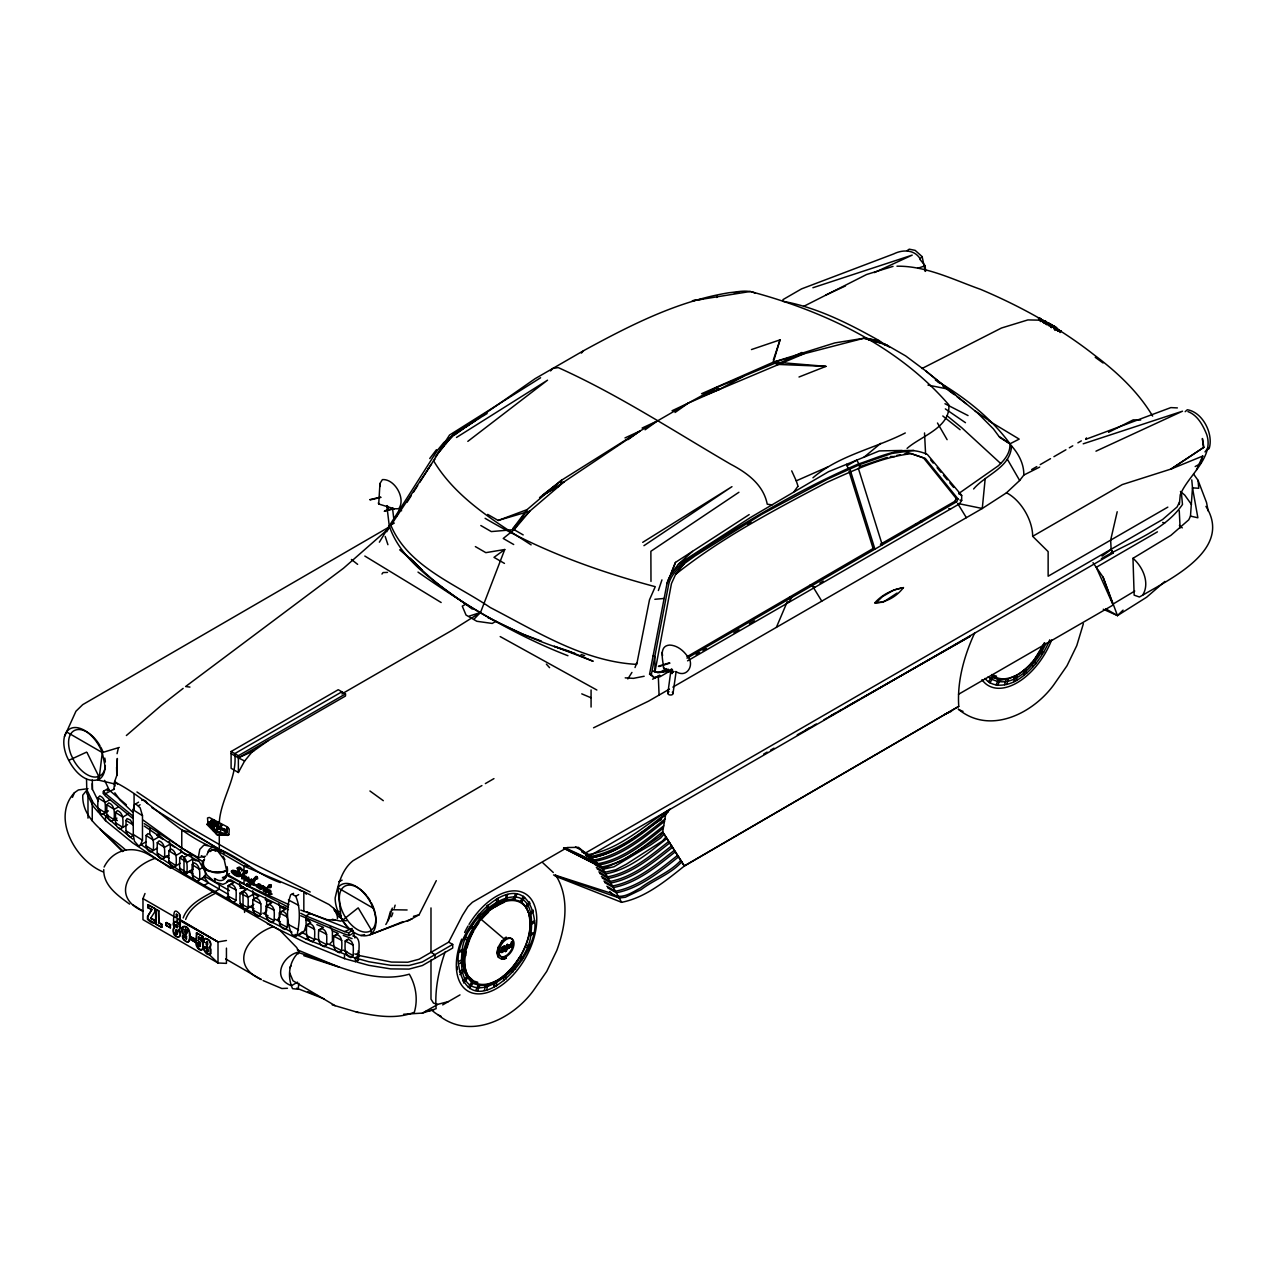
<?xml version="1.0" encoding="UTF-8"?>
<svg xmlns="http://www.w3.org/2000/svg" width="1276" height="1276" viewBox="0 0 1276 1276"><rect width="100%" height="100%" fill="white"/><g stroke="black" fill="none" stroke-linecap="round" stroke-linejoin="round"><path stroke-width="1.5" d="M231.1 753.622L231.1 751.516L338.252 689.71L345.509 693.905L345.509 696.01L238.373 757.816L231.1 753.622L231.1 768.296L238.373 772.49L244.609 761.022L251.787 752.298L268.454 740.495M345.509 693.905L238.373 755.711L238.373 772.49M974.752 632.721C964.241 655.673 957.016 680.937 958.755 706.378L684.399 865.989C666.008 880.647 645.225 897.841 621.603 902.307L555.188 876.118M687.557 660.84L959.392 503.892L961.673 500.463L961.689 495.439L927.349 454.447C904.429 443.745 880.073 457.095 858.142 464.065C800.212 488.963 746.029 521.565 693.091 555.602C682.915 563.163 670.235 570.356 666.981 583.579L649.58 674.143L654.125 677.556L660.059 676.727L672.085 669.772M394.316 523.032L389.244 525.951C401.988 563.721 441.99 586.178 472.295 609.099M1051.982 325.922L1051.392 327.31M1051.695 326.066L1049.813 324.439C1052.732 324.614 1054.789 327.725 1053.29 326.704C1054.343 325.571 1056.959 328.203 1053.593 325.827M86.991 752.473L98.715 776.255L97.55 779.875L113.867 783.783L116.802 775.473L117.328 758.486M117.328 758.71L116.802 775.473L116.61 767.147M215.963 833.675L217.223 830.851L217.59 821.792M505.727 947.59C502.505 948.164 504.961 953.475 505.36 947.717M1179.359 504.451L1180.252 494.801C1187.844 475.645 1214.848 457.207 1206.538 434.095C1202.837 425.131 1197.526 415.131 1187.908 411.59M378.302 502.951L378.812 504.036L394.14 508.757L398.75 508.757C406.087 498.709 394.762 478.66 382.401 479.601L379.961 483.508L378.717 503.972M379.785 486.635L379.961 483.508M937.956 381.588C965.916 398.192 992.648 419.166 1011.501 445.898C1010.752 467.479 985.694 474.56 973.604 488.995M504.291 950.604C508.039 952.008 502.76 950.078 504.546 950.636C505.902 949.599 504.833 948.243 504.371 950.397C507.242 953.81 507.162 946.138 506.046 948.594C507.433 953.938 505.424 949.631 500.032 950.811C499.075 954.592 506.891 949.998 501.452 947.956A2.169 1.26 -59.4 0 1 502.202 947.175C506.604 948.818 501.962 945.979 501.277 948.547C504.865 949.727 497.911 953.443 500.112 950.859A6.683 3.908 -59.4 0 1 501.229 949.95L501.627 949.535M219.185 826.242C218.356 828.379 217.048 823.977 218.324 827.677C221.721 823.371 215.421 833.308 217.399 828.587M1205.948 506.397C1233.047 549.206 1170.985 578.554 1142.642 595.19L1139.404 597.009L1134.157 595.158L1132.976 558.314L1170.874 535.378L1188.785 519.795L1190.476 516.11L1192.486 487.863L1191.784 479.92M251.34 879.244L250.622 879.674C249.314 885.065 247.975 879.515 247.863 877.553C249.602 877.106 249.33 885.624 251.34 879.244C253.366 881.333 250.192 888.83 246.555 885.847C244.482 883.933 250.718 882.96 246.013 885.225M207.908 951.019C205.883 944.814 208.275 941.943 207.063 941.481M221.195 823.674L220.461 832.351L219.137 834.871L220.317 834.137M205.532 856.18L198.29 857.6L199.79 849.369L203.905 845.095C232.12 848.955 253.509 873.645 280.385 882.577M371.045 933.793L371.412 930.06L358.444 908.257M985.2 478.5L982.281 508.486L672.883 687.11M176.933 924.366C178.656 932.23 173.6 920.73 177.22 927.604M176.295 920.092L177.428 920.076L177.587 923.266M186.2 934.638L185.435 929.183M298.807 983.317L298.201 989.251L292.555 988.677C286.877 976.092 289.158 961.067 299.094 951.944L296.702 947.558L280.194 930.571L148.303 854.41C131.412 844.999 112.639 849.88 104.106 867.058M507.72 947.43L508.55 946.154M458.467 964.05C452.246 928.386 524.261 853.038 534.596 920.714C540.817 956.378 468.802 1031.71 458.467 964.05L462.885 961.53L464.033 950.891L459.775 952.008M501.771 959.281L506.365 958.085L501.787 959.265L498.406 957.335L497.193 952.789L498.406 946.952M219.472 826.481C215.628 837.072 217.095 815.412 215.484 825.572A1.786 1.148 59.7 0 1 214.735 825.843L212.183 825.125L214.256 826.162A1.786 1.148 59.7 0 0 215.006 825.891L217.319 824.424M99.018 779.413L102.287 752.569A29.173 16.843 60 0 0 74.12 727.575A29.173 16.843 60 0 0 66.559 755.759C71.711 767.977 83.881 784.533 99.018 779.413A29.173 16.843 60 0 0 105.047 766.063L102.287 752.569L66.559 731.93M508.342 946.84L509.65 947.621C511.277 945.006 506.317 950.205 508.071 945.899C508.055 942.629 505.663 945.564 506.365 948.212M100.166 810.802L99.735 813.897L105.541 820.659L132.72 842.894L170.681 868.382M480.318 613.022L504.754 549.509L485.837 552.652L475.358 546.591M510.512 946.186C510.256 946.872 514.228 935.547 511.58 946.76L508.645 944.83L507.258 949.2L504.658 947.526L506.094 949.583M676.025 672.277L672.946 693.905A2.791 1.786 6.1 0 1 671.032 695.005L669.645 694.926A2.568 1.643 6.1 0 1 667.795 693.618L670.953 670.06M672.5 669.788L671.958 673.68L671.926 670.65M219.281 822.685C220.652 798.648 237.703 777.945 234.736 753.622L341.888 691.815M448.689 942.135L419.07 959.233L407.826 962.232L391.525 962.072L359.944 955.676L357.344 958.563L357.424 962.184L368.812 965.326L390.679 968.899L409.038 969.09L422.388 965.533L452.725 948.02L452.709 944.415L448.689 942.135L462.47 915.355L467.973 906.598L472.423 902.26L567.23 847.519L578.522 847.36L601.905 866.914C624.809 862.831 644.906 846.004 662.675 831.824L665.625 814.774L670.283 808.793M198.546 937.015L202.948 939.136L202.948 936.488L196.648 932.852L196.297 940.89C201.544 938.323 199.949 951.673 199.056 943.841C192.485 938.849 197.732 952.805 202.421 949.631C204.112 946.377 203.841 940.348 199.694 938.961C197.014 940.093 199.598 933.904 198.897 939.024M716.777 297.483L717.096 295.777M126.388 804.773L107.678 788.823L103.436 791.279L103.053 793.289L105.541 796.08L132.72 818.315M107.296 790.849L107.678 788.823M264.467 888.447L265.966 887.729L263.51 886.31C258.853 892.578 262.33 884.778 257.688 884.252C253.35 886.995 260.416 888.606 262.122 888.367M654.125 677.556L651.334 674.621L668.736 584.057C671.989 570.835 684.67 563.641 694.846 556.065L761.437 514.499L827.279 479.25L859.88 464.528L891.669 453.49L913.775 450.364M503.924 946.09C502.154 954.99 503.43 942.533 505.408 946.776M511.58 946.76L512.968 942.501L512.761 943.586M242.488 870.487C238.421 867.202 235.55 866.484 241.02 875.862C236.411 879.834 223.428 865.543 238.07 872.72L238.803 873.677L236.81 872.577A24.723 14.275 60 0 0 233.221 871.237C226.921 870.774 248.964 884.284 236.937 868.111C240.686 867.425 246.38 873.278 240 867.489A7.528 4.354 60 0 0 238.245 867.329L237.671 868.366L240.654 874.012L240.59 876.229L231.881 870.934L233.939 870.822A24.723 14.275 60 0 1 237.527 872.146L239.537 873.262L238.787 872.305C225.023 865.718 235.597 877.856 241.674 875.974C236.459 870.041 239.888 862.863 241.802 871.093M504.116 948.148L503.51 947.94A2.169 1.26 -59.4 0 0 502.76 948.722L499.506 951.737M219.137 828.778L221.673 824.711L219.137 828.778L220.525 829.288L222.439 828.044L223.38 828.89L222.439 830.182L223.874 829.623M486.682 990.144L487.831 984.593L479.712 985.359L472.646 983.365C450.875 962.455 469.6 927.046 487.783 909.947M506.381 894.62L505.232 900.154L513.351 899.389L520.417 901.382C530.88 908.48 531.31 922.628 529.03 933.857L533.288 932.74M506.381 900.043L507.529 894.508M1006.939 684.51L1008.088 678.976L1016.797 675.339L1016.797 680.395C1007.131 685.946 992.76 688.306 985.008 678.417M663.552 667.858L664.621 668.624L663.536 667.97C663.313 660.856 658.065 645.784 669.709 645.066C676.679 645.337 682.66 649.915 686.727 655.306C695.691 663.568 687.317 679.151 675.833 671.495M269.029 892.674L270.767 894.476C271.836 887.107 260.224 897.634 269.108 884.794C273.734 884.826 267.418 889.484 271.246 887.091C272.091 880.615 265.631 888.527 266.477 892.02L265.759 892.434M117.073 753.685L118.269 748.422M182.947 926.87L183.074 933.729M1117.202 511.74L1110.646 540.131L1111.157 549.525L1113.039 553.114L589.99 855.67L588.124 854.585C618.828 850.007 643.774 825.859 669.214 809.638M223.779 829.033C226.299 828.985 223.396 829.288 222.917 829.863M223.539 829.384C223.475 830.437 219.727 826.912 223.236 830.357M505.583 948.594L505.136 950.142L504.371 948.913M667.715 693.171L667.827 692.724A2.791 1.786 6.1 0 1 669.087 691.751M203.474 861.396C201.592 873.31 220.03 873.773 227.479 870.104M500.814 952.327L501.42 951.625A6.683 3.908 -59.4 0 1 502.537 950.732C497.688 953.108 505.264 953.635 503.127 949.344M503.462 948.674L505.232 949.2M484.322 990.367L485.757 984.801M1004.595 684.734L1006.03 679.167M225.07 831.888L227.654 827.837L225.07 831.888C229.17 830.644 225.342 833.962 227.319 830.915C226.41 837.247 226.203 823.132 227.814 828.953M126.021 820.436L133.31 825.046L130.375 819.99L127.074 818.602L126.021 820.436C126.388 825.907 124.139 834.01 130.375 837.04L133.31 835.397L133.151 809.781L134.49 804.678L138.558 802.157M185.483 854.011L144.268 826.066M390.456 911.367L388.271 919.023A34.867 20.129 60 0 1 385.799 924.478M113.787 789.573L114.473 784.357L115.957 782.651C148.829 799.43 173.999 829.863 208.163 845.398M392.29 908.097L390.057 915.785A34.867 20.129 60 0 1 387.585 921.24M245.279 878.143C248.597 880.472 246.587 881.557 244.561 878.574L245.279 878.143C249.33 878.654 244.386 873.47 242.982 877.122L245.12 871.141L246.077 873.039M243.7 876.708C245.678 866.532 248.134 872.034 246.332 873.55C247.369 866.468 239.521 876.532 242.265 878.701C243.939 875.543 249.394 879.658 244.083 876.341M267.163 891.095C265.552 886.788 272.41 882.976 269.491 887.602C274.117 883.024 266.206 885.273 267.88 890.664L267.163 891.095C268.566 887.442 273.511 892.61 269.459 892.115L269.284 893.742L271.82 894.029M292.156 894.157L295.729 896.294C301.008 908.097 299.541 922.803 297.053 935.133L295.729 936.074L292.156 934.638C286.111 922.835 286.366 906.917 290.705 894.747L293.56 893.344M305.937 925.674L304.39 930.906L295.729 936.074M496.539 981.116C513.223 970.526 524.723 952.949 529.157 933.825M1083.372 623.741L1076.769 645.624L1066.991 665.785L1053.785 684.813C1032.858 713.603 989.761 735.247 958.244 709.137A92.047 53.512 -59.7 0 0 963.013 711.37M394.22 908.241L395.145 905.147M751.468 349.56L780.035 339.863L773.32 362.177L701.577 393.71L719.648 389.324L804.087 353.755L863.9 338.252L879.371 340.74C849.114 323.769 817.166 307.42 782.794 301.264M966.363 517.673L957.638 503.43L982.281 508.486L1006.349 492.919L1008.024 493.621A34.867 20.129 60 0 1 1032.667 536.319L1122.29 484.577L1171.001 469.058L1202.758 456.058L1200.413 463.666L1195.181 466.553M247.751 877.569C247.097 879.882 247.273 884.412 251.021 881.636L249.251 885.751L247.353 884.443M504.403 950.684L504.929 949.87M445.117 951.96C438.816 970.095 434.669 989.394 436.121 1008.678L422.42 1013.096L403.631 1014.26M773.32 360.087L780.035 339.863M211.274 823.084L210.476 822.685A8.693 5.646 59.7 0 0 208.929 822.238C208.642 824.822 213.778 824.615 211.178 820.277A2.791 1.818 59.7 0 1 212.007 820.404C214.528 823.227 211.529 819.352 211.05 821.01C215.724 825.811 207.286 824.695 208.435 822.047C208.323 820.069 214.735 828.188 211.816 820.101A2.791 1.818 59.7 0 1 212.486 820.085L213.427 821.329M658.384 590.533L661.941 579.894M216.234 824.567L217.574 829.368L218.978 827.406L217.574 829.783L215.5 824.79M508.151 946.792C513 949.998 499.698 946.824 510.113 944.639C512.091 945.516 514.802 944.766 510.894 944.926M507.465 948.85L508.661 945.022M510.384 946.728L509.076 945.436M412.068 918.864L369.992 934.766C357.774 939.535 346.897 927.524 341.123 918.098A28.87 16.668 60 0 1 335.141 897.985C338.172 884.762 341.793 869.562 353.053 860.71L481.913 785.569M508.518 946.744L510.225 947.127L509.475 947.574M1041.519 320.962L1041.088 320.994M514.643 899.787L516.78 894.125M504.243 948.084L502.792 947.111M505.711 949.711L504.897 950.381L503.494 948.515M511.931 944.655L513.271 945.452L512.027 945.739M477.495 991.005L479.712 985.359M513.351 899.389L515.568 893.742M997.768 685.387L999.969 679.741L1008.088 678.976L999.905 679.917L991.978 676.631L988.517 681.671M749.187 514.595L675.467 562.397L670.857 574.152L678.449 564.136L692.485 551.376M241.579 878.478L242.296 878.063C240.191 870.806 252.058 868.063 245.311 873.645M511.516 946.441C510.352 948.738 510.863 942.932 509.06 945.947M226.442 948.132L226.442 963.38L218.005 962.997L142.976 919.677L142.976 898.607L145.001 893.503M666.981 583.579L675.467 562.397M507.146 947.334L508.454 948.116L507.258 949.2M207.781 951.354L207.924 947.701M776.382 627.361L787.228 601.809L788.983 602.288L791.551 597.71L789.796 597.248M64.502 736.491L75.954 711.226L82.717 704.639L389.308 526.892M214.368 878.478L218.148 880.296A16.907 9.761 60 0 0 225.405 878.048L226.618 875.24L229.441 873.613M396.613 516.206L399.851 509.252L401.605 510.799M72.429 797.356L74.487 792.667L78.378 789.956L87.98 788.664M509.602 945.436L509.459 946.393M142.481 840.278L140.153 845.446L138.701 846.052L134.49 841.283L133.151 834.376L142.481 840.278L142.481 815.699L140.153 807.836L135.623 803.848M183.17 917.986C188.035 904.812 201.48 898.113 212.996 891.78M185.658 919.422C190.523 906.247 203.969 899.548 215.484 893.216M1208.26 447.701L1204.975 451.895M225.405 878.048L226.618 875.24L288.44 907.188M684.271 563.625L675.658 574.312L671.463 583.547L655.003 671.639L657.858 672.723L662.994 672.069L668.145 669.087M1196.537 469.791L1202.758 456.058M216.107 823.116L215.197 825.62L212.741 824.727M251.898 884.443C249.873 878.207 260.256 875.145 255.439 879.531C260.033 873.932 251.659 879.834 252.568 884.172C258.023 885.432 255.966 886.485 251.898 884.443L253.812 882.992L256.731 876.676M245.949 884.954L247.831 883.789M511.182 945.819L511.501 946.425M475.757 990.463L478.42 984.96M996.014 684.845L998.677 679.342M1016.797 675.482C1028.775 667.731 1038.361 656.422 1044.055 643.343M1044.31 643.056L1033.688 660.681M1045.953 643.264C1037.468 663.536 1011.166 693.745 988.134 676.902M1016.797 680.395C1032.029 671.048 1042.955 656.119 1049.765 639.802M470.732 934.734L473.364 929.311A45.091 26.222 -59.7 0 1 495.997 905.753L497.417 905.147M1179.471 502.122L1177.11 506.955L1162.627 519.491L585.796 852.831L575.524 846.913M227.367 829.065L226.873 828.172L225.74 831.665M858.397 468.467L882.21 544.724L880.456 544.262L954.831 501.324L956.25 498.485L923.537 457.94L911.479 453.762M687.014 658.193L956.585 501.787L958.005 498.948L925.291 458.419L901.941 450.444L879.292 450.922L828.491 471.721L750.495 517.482L678.449 564.136M389.244 525.951L379.355 542.188M407.379 921.272L419.07 914.812L436.296 880.647M635.017 667.539L636.644 663.089M511.437 942.805L511.644 941.736L510.48 946.202M212.725 821.648L213.14 820.675L211.162 820.213L212.199 824.168L208.482 822.079L209.408 821.919A8.693 5.646 59.7 0 1 210.955 822.366L211.752 822.781M174.11 921.687L174.333 926.743M264.706 888.399C267.8 893.168 261.022 890.361 265.966 887.729M188.577 941.704C190.937 937.7 189.502 923.983 182.596 927.078C178.56 933.601 187.365 935.946 186.2 939.072M261.851 888.176L262.617 885.799L263.51 886.31M1086.466 437.907L1085.669 439.359L1170.842 407.602L1177.381 407.905M176.439 929.789L177.22 934.192M177.061 934.351L176.279 929.949M185.594 929.008L186.36 934.479M177.061 927.764L176.279 924.462M97.901 797.787L99.831 795.889C106.482 798.601 105.35 806.958 105.19 812.748L102.239 814.391C96.003 811.361 98.252 803.258 97.901 797.787L105.19 802.413L109.991 799.637M106.865 804.757L108.811 802.859C115.462 805.571 114.33 813.928 114.17 819.718L111.219 821.361C104.983 818.331 107.232 810.228 106.865 804.757L114.17 809.367L118.317 806.974M115.526 812.445L117.456 810.547C124.107 813.259 122.974 821.616 122.815 827.406L119.864 829.049C113.628 826.019 115.877 817.916 115.526 812.445L122.815 817.055L128.573 813.721M146.07 835.477L148 833.579C154.651 836.29 153.519 844.648 153.359 850.438L150.409 852.081C144.172 849.05 146.421 840.948 146.07 835.477L153.359 840.087L159.117 836.769L157.921 834.233M157.235 842.75L159.165 840.836C165.816 843.564 164.684 851.905 164.524 857.711L161.573 859.354C155.337 856.324 157.586 848.221 157.235 842.75L164.524 847.36L170.298 844.026L169.086 841.506M168.847 850.757L170.777 848.859C177.428 851.57 176.295 859.928 176.136 865.718L173.185 867.361C166.949 864.33 169.198 856.228 168.847 850.757L176.136 855.367L181.91 852.033L180.698 849.513M192.309 864.729L194.239 862.831C200.89 865.543 199.774 873.9 199.598 879.69L196.648 881.333C190.411 878.303 192.66 870.2 192.309 864.729L199.598 869.355L203.761 866.946M221.099 826.082C219.903 823.036 221.466 831.761 219.919 828.299M259.57 888.208L260.304 887.793C263.813 880.6 251.675 886.501 259.698 887.043M469.616 988.565L472.742 983.206M523.447 896.199L520.321 901.558L525.664 906.502L529.03 913.887L530.178 923.218L534.596 920.714M989.889 682.931L993.015 677.572L999.969 679.741M386.724 531.773L388.558 528.663L343.419 568.314L185.61 686.536L189.933 687.078M253.286 883.742L256.444 885.034L252.616 884.013C256.795 867.457 259.506 884.188 256.013 877.09M151.541 909.868L147.474 916.519L147.474 919.262C154.651 926.918 159.261 921.32 150.648 918.273L155.066 911.415L155.066 908.672L148.064 904.636L147.697 907.651L151.908 909.66L149.34 908.193M521.437 902.595L524.659 897.315M151.908 909.66L147.841 916.312L147.841 919.055L155.034 923.202M627.824 678.944L631.939 672.42M236.076 900.346L233.827 902.435C226.602 900.585 227.989 891.43 228.085 885.799L231.036 884.156C237.99 886.278 235.869 894.923 236.076 900.346L228.085 896.135M260.878 914.238L258.629 916.312C251.404 914.477 252.792 905.306 252.887 899.676L255.822 898.033C262.776 900.17 260.655 908.815 260.878 914.238L252.887 910.027M274.165 920.602L271.916 922.676C264.674 920.825 266.062 911.67 266.158 906.04L269.108 904.397C276.063 906.534 273.941 915.179 274.165 920.602L266.158 916.391M287.371 927.397L285.122 929.486C277.881 927.636 279.269 918.481 279.364 912.85L282.315 911.208C289.269 913.329 287.148 921.974 287.371 927.397L279.364 923.186M314.582 939.646L312.349 941.72C305.108 939.87 306.495 930.714 306.591 925.084L309.542 923.441C316.496 925.563 314.375 934.207 314.582 939.646L306.591 935.436M326.64 944.687L324.391 946.76C317.166 944.91 318.553 935.755 318.649 930.124L321.6 928.481C328.554 930.603 326.433 939.264 326.64 944.687L318.649 940.476M341.729 950.7L339.48 952.773C332.254 950.939 333.642 941.768 333.738 936.137L336.689 934.495C343.643 936.632 341.521 945.277 341.729 950.7L333.738 946.489M353.197 955.533L350.948 957.606C343.707 955.756 345.094 946.601 345.19 940.97L348.141 939.327C355.095 941.449 352.974 950.11 353.197 955.533L345.19 951.322M390.456 523.989L437.317 450.444L443.825 442.533L451.64 436.472M406.948 502.409L411.239 495.678M413.376 492.329L417.667 485.598M419.804 482.248L439.072 452.007L453.522 434.255L481.02 417.284M477.288 922.835L468.451 939.79A45.282 25.057 -62 0 0 468.451 976.252L473.189 980.845L477.814 982.281M435.355 456.936L449.551 435.052L540.593 377.76M216.473 822.637L214.671 825.939L212.183 825.125M1142.642 595.19C1150.202 583.196 1142.897 566.815 1132.976 558.314M468.244 987.289L471.721 982.265M506.381 978.931L505.232 974.689L513.351 966.219L520.321 956.107L523.447 957.909M501.755 941.162L498.406 946.872A12.824 7.481 -59.4 0 0 497.496 955.325L498.406 957.287M262.601 887.777L263.462 886.98L261.883 888.319L260.304 887.793M261.421 888.846L259.905 889.133L258.98 887.458M428.337 468.515L431.511 464.049M511.724 946.68L509.236 945.006M793.991 491.77L797.659 486.619M381.971 574.04L383.055 572.557L387.489 572.398M289.7 967.655L291.135 965.693M204.575 859.147C196.711 870.599 217.574 875.208 225.421 871.173M523.192 534.915L512.713 528.854L527.1 509.618L561.536 480.223L639.755 431.144L688.211 403.152L716.554 387.537L777.164 362.304L825.939 366.371L799.015 377.01M428.911 467.909L390.903 525.345C408.097 566.592 455.5 583.882 490.271 607.535C536.319 631.269 583.69 661.606 636.724 664.381L649.5 599.784L655.258 586.689C596.179 570.93 538.041 549.717 485.103 518.311M429.741 458.531L436.456 449.71M1006.349 492.919L1019.668 480.494L1023.815 475.071L1039.701 467.064M213.586 823.658C213.937 820.5 218.818 823.53 213.363 821.951C212.645 826.019 217.079 818.394 215.804 823.148M74.487 792.667C50.976 817.757 75.89 861.109 103.197 871.907M445.579 444.096L453.522 434.255M682.516 563.163L685.308 559.685M463.571 982.967L467.399 978.261L464.033 970.861L462.885 961.53M525.664 906.502L529.492 901.797M225.453 829.528C222.901 831.521 225.469 832.335 224.991 829.639L224.129 829.193M526.27 907.826L530.114 903.153M439.072 452.007L444.495 445.42M1042.715 321.137L1039.557 318.681L1042.556 320.739M244.753 878.446C244.848 881.19 249.522 879.722 245.869 880.934L243.556 877.649M271.852 894.109L269.045 894.364L267.737 891.621L269.635 892.147M298.201 953.858L299.094 952.805C334.152 963.603 371.699 984.897 409.309 974.178C415.96 985.535 418.113 999.555 414.333 1012.235C395.719 1019.731 375.192 1015.951 356.227 1011.948M1057.836 329.798L1061.217 331.218L1060.085 332.526L1056.544 327.438L1038.233 317.724L1040.466 321.552M1055.73 327.964L1056.081 329.798L1053.131 326.353M665.625 814.774C644.428 832.542 619.546 852.703 591.697 857.791L581.728 851.586L590.31 856.547C619.626 851.331 645.305 829.815 668.034 811.68L666.295 812.684L668.337 810.802M664.876 819.112C644.189 835.62 620.806 855.207 594.122 859.96L585.524 855L595.509 861.204C621.524 856.563 644.316 837.471 664.477 821.377M663.711 825.827C644.555 841.107 622.911 859.227 598.221 863.629L589.64 858.668L599.608 864.873C623.629 860.598 644.683 842.957 663.313 828.092M663.871 834.36L660.681 837.981L650.473 845.047L613.979 866.755L603.213 869.259L594.616 864.299M1043.672 321.44C1042.747 323.259 1045.347 323.562 1042.667 321.52L1043.13 320.994M1042.667 321.52L1044.183 321.52M1044.39 321.664L1043.21 321.967M1046.033 322.812L1045.714 321.313L1048.792 324.694M1045.363 323.386L1044.853 321.6L1047.564 324.279M1045.682 321.472L1046.464 322.286L1045.491 322.318M1052.365 327.278C1038.664 314.837 1060.133 332.573 1050.93 325.093M1049.303 324.726L1048.266 324.646L1049.255 326.002M1049 324.279L1049.079 325.539M1052.142 327.182L1050.276 323.96L1053.801 326.911M1047.947 323.466L1051.424 326.337L1050.132 323.865M1059.032 331.313L1057.437 329.144M264.307 888.192L263.861 890.361L266.221 890.808C263.829 893.663 261.022 888.303 264.961 887.841L262.728 887.394M550.53 370.917L552.731 368.509L558.202 367.584C618.238 394.571 673.76 431.049 730.574 464.177C747.178 472.87 763.399 484.657 767.243 504.18L772.044 504.913M581.393 353.117L583.579 350.693C629.467 325.699 677.125 301.12 729.25 292.698C737.783 291.933 747.018 289.429 755.201 293.097M664.11 834.105L665.96 837.024L662.515 840.916L626.436 864.155L615.686 869.769L604.888 872.29L596.307 867.329M666.917 838.523C648.894 852.591 628.861 869.785 605.749 873.837L597.152 868.876M668.768 841.458C650.712 855.574 630.567 872.72 607.44 876.851L598.843 871.891M669.709 842.942C651.637 857.105 631.445 874.22 608.301 878.398L599.704 873.438M671.591 845.86C653.456 860.088 633.183 877.186 609.976 881.429L601.395 876.468M672.548 847.344C654.381 861.619 634.076 878.685 610.837 882.976L602.256 878.016M675.355 851.762C657.156 866.197 636.692 883.167 613.389 887.538L604.792 882.577M678.561 856.818C660.346 871.476 639.691 888.287 616.292 892.769L607.695 887.809M206.218 944.399L207.765 944.495L207.286 941.369M663.169 832.606L659.74 836.482L649.548 843.548L623.82 859.641L605.526 867.696L602.352 867.712L563.514 848.205M247.081 884.172C245.837 886.916 251.26 886.326 250.287 882.051L251.021 881.636M225.74 831.154L226.984 830.373L226.841 831.346M507.066 945.293L507.29 944.208M897.044 593.069L883.152 602.208L874.81 602.83C882.195 594.457 892.61 589.592 903.44 587.614C896.534 596.658 886.15 602.655 874.81 602.83M812.956 477.782C838.81 455.42 875.065 448.386 905.29 432.963M474.257 618.94L480.398 612.528L469.297 616.085M512.713 528.854L529.779 511.15L564.199 481.77L639.755 431.144L624.985 437.923M501.771 941.146L506.349 937.158L504.004 938.833L481.004 919.214L488.947 910.968L497.48 904.875A46.048 26.812 -59.6 0 1 528.344 937.812A46.048 26.812 -59.6 0 1 476.395 983.27A46.048 26.812 -59.6 0 1 481.02 919.278M224.704 829.847L224.241 831.075L225.453 830.979M505.759 950.955L505.487 951.768M462.662 980.957L466.761 976.874M1103.262 609.242L1117.489 615.59L1123.071 610.103M174.27 927.508L173.648 928.625A18.47 10.671 60 0 0 173.616 931.799L175.466 935.483M876.596 602.288L882.498 596.578L894.045 589.911L903.44 587.614M242.982 877.122L244.258 876.181M267.88 890.664L270.337 891.525L268.742 892.53M863.852 457.334L880.759 443.33M190.906 855.303L192.724 859.083L192.724 869.435L183.999 874.411C177.779 871.38 180.028 863.278 179.661 857.807L181.591 855.909C188.258 858.62 187.125 866.978 186.95 872.768L183.999 874.411L183.999 857.376L189.773 854.043M205.372 871.189L205.372 876.357L202.421 878M529.205 915.339L533.448 911.383M907.188 250.638L909.23 249.171L915.163 250.367L922.149 256.635L919.996 258.581C914.302 249.41 902.499 249.49 893.774 253.892L801.535 288.886L782.906 299.653M1185.181 411.685L1187.334 409.74C1202.805 412.26 1213.667 433.936 1209.185 448.482L1207.144 449.934M225.086 829.719L224.799 830.851M446.345 441.911L451.688 437.174M454.368 434.813L468.148 425.179M219.297 850.645L219.281 834.568M126.372 735.518L161.334 705.373L183.138 688.386M459.775 974.609L464.033 970.861M529.03 913.887L533.288 910.155M221.88 825.795C222.359 822.143 217.702 829.336 220.62 829.097M1101.348 558.681C1128.718 542.22 1163.983 531.518 1182.485 504.467L1181.512 494.195M1164.876 581.425L1146.614 597.232L1117.489 615.59L1105.59 608.716M182.851 926.583C190.204 924.334 191.863 938.163 188.226 942.023M179.469 926.839C181.702 924.925 179.214 920.155 179.453 919.47C181.08 918.002 180.107 914.892 178.943 913.281C173.073 906.901 174.046 915.977 173.648 918.337A18.47 10.671 60 0 0 173.616 921.527L174.046 923.17M675.658 574.312C721.929 537.483 774.867 509.794 827.055 482.312C854.186 470.19 881.652 457.079 911.511 453.634M357.966 908.033L342.558 920.219L346.338 920.793M122.64 851.586L123.118 850.342M467.814 441.368L547.532 380.184L456.489 437.461M556.368 484.641L539.557 497.592L564.199 481.77L560.85 482.759L561.536 480.223L542.587 495.232L559.032 486.172M671.415 673.345L673.616 671.67M217.462 823.945L216.473 824.599M454.479 434.319L457.047 432.436M141.811 800.451L142.944 799.621L146.038 801.328L147.49 803.609M504.754 549.509L493.987 557.357L504.467 563.402M627.983 439.662L639.755 431.144M1102.081 556.097L1111.157 549.525L1113.15 553.05L1111.173 552.524M645.098 429.789L657.363 420.968L642.099 428.05M496.539 903.647L487.831 910.075L486.682 905.832M494.402 906.917L504.339 902.244M466.49 426.694L470.972 423.488M675.036 412.499L688.211 403.152L719.648 389.324L743.589 376.276M449.168 438.641L535.107 378.669L583.579 350.693M661.447 819.495C638.845 832.462 618.031 854.043 591.474 857.584M1055.268 328.49L1053.386 326.56M961.689 495.439L958.723 493.525L998.183 465.884C1004.212 460.492 1010.241 453.251 1009.938 444.654M643.933 545.681L731.961 486.666L642.721 542.348M738.916 492.265L650.872 551.28L650.983 581.425M907.092 448.402C920.762 436.153 950.429 427.811 948.865 404.875C898.432 346.434 825.078 311.551 751.612 291.837M1203.858 447.302L1171.001 469.058L1203.858 447.302L1202.391 438.497L1203.428 447.413M218.483 827.709L217.175 827.486L218.021 825.365M218.978 827.406L217.877 827.518L217.542 825.684M211.034 822.685L211.928 822.222M213.475 823.387L214.065 821.425L216.856 822.334M215.532 824.679L216.585 824.455M217.414 823.977L219.025 823.658L218.26 824.121M216.489 829.464L217.542 828.618L215.979 824.487M221.29 828.762L222.199 829.847M223.459 830.038L223.954 829.735M224.991 829.639L223.651 829.496M225.98 831.378L226.777 831.091M747.577 524.324L750.91 522.203M488.947 910.378L500.415 903.631M480.398 612.528L452.709 629.929L341.888 693.905M206.84 824.36L208.02 823.626L207.509 817.996L209.28 817.438L227.559 827.007L229.233 829.081L228.946 834.616L227.766 835.349L217.032 834.759L206.84 824.36L217.287 832.558L227.766 835.349M214.017 829.735L212.837 830.469L214.017 828.331L213.985 819.91M217.287 832.558L218.467 831.824L228.946 834.616L217.032 834.759M459.424 971.802L463.81 969.074M482.089 416.614L487.129 413.504M469.855 424.158L474.927 421.096M267.737 891.621C272.506 892.036 268.71 888.702 266.206 892.69M1113.15 604.011L1134.747 591.043M684.351 865.925L958.755 706.378M1157.428 531.853L1096.259 567.326L1113.15 605.015L958.515 694.288M388.542 508.885L384.299 511.325L394.14 508.757L392.402 508.231M103.436 791.279L105.541 793.64L114.393 788.983M466.043 603.995L462.279 606.164L466.027 615.048L476.841 621.284L492.217 623.438L495.965 621.284M108.396 810.898L105.19 812.748L97.901 808.139M108.364 815.22L105.541 816.847L105.541 820.659M116.929 818.123L114.17 819.718L106.865 815.109M138.701 805.571L140.105 804.757M127.616 824.631L122.815 827.406L115.526 822.781M138.701 846.052L146.038 841.809M157.522 848.03L153.359 850.438L146.07 845.828M155.13 858.365C129.689 866.787 109.688 896.486 143.135 911.303L133.198 905.003M168.687 855.303L164.524 857.711L157.235 853.086M182.548 856.132L179.661 857.807L186.95 862.417L192.724 859.083L195.675 860.79L198.849 860.199M180.299 863.31L176.136 865.718L168.847 861.093M215.181 851.299L219.281 848.923M192.724 869.435L186.95 872.768L179.661 868.143M140.966 844.632L185.546 874.554L189.773 871.077M147.697 907.651L148.064 904.636M205.372 876.357L199.598 879.69L192.309 875.081M147.697 904.843L155.066 908.672M155.608 909.405L158.814 910.841L158.814 922.532L161.924 924.334L161.558 927.397L155.608 923.952L155.608 909.405L158.814 910.841M204.208 885.321L208.435 882.88L203.666 876.628M150.648 918.273L155.034 920.395M241.946 870.423L243.094 869.61M238.66 873.613L239.537 873.262M155.608 923.952L161.924 927.189M158.447 911.048L158.814 922.532M215.054 891.589L219.281 889.149L219.281 884.762M233.859 882.466L228.085 885.799L236.076 890.01M158.447 922.739L161.924 924.334M166.119 922.644L170.569 924.797L170.202 927.796L166.119 925.435L166.119 922.644L170.569 924.797M242.025 878.733C243.174 875.129 248.565 877.697 244.561 878.574M166.119 925.435L170.569 927.588M250.622 879.674L252.01 879.627M174.11 921.575C179.549 920.825 180.618 928.912 179.15 930.667C183.76 938.067 173.807 939.168 173.265 932.006A18.47 10.671 60 0 1 173.281 928.832L174.86 927.429M225.9 897.841L228.723 896.215M247.353 888.957L240.079 893.088C239.984 898.719 238.596 907.874 245.821 909.724L253.844 904.317M256.923 886.533C263.143 887.809 255.487 882.737 257.64 886.118C262.649 888.862 258.454 880.647 257.64 886.118M262.282 887.139L261.899 886.23L263.143 885.719M261.947 886.836L263.414 885.975M188.577 941.816L186.503 941.895L183.712 939.838A3.461 1.994 60 0 1 182.596 937.7C181.367 931.671 187.891 942.789 186.36 936.648M182.388 935.898L185.435 937.238M258.422 896.47L252.887 899.676L260.878 903.887M190.922 936.967L195.356 939.12L195.005 942.103L190.922 939.742L190.922 936.967L195.356 939.12M190.922 939.742L195.356 941.895M846.658 464.289L848.109 468.595L849.848 469.058L850.789 471.833L874.873 548.967L873.119 548.505L686.966 656.741M666.391 668.624L661.239 671.591L656.103 672.245L653.248 671.176L655.003 671.639L654.827 656.454L653.073 655.992M196.297 933.059L202.948 936.488M196.297 940.89L196.648 932.852M654.317 678.194L659.485 675.211M660.011 675.514L652.594 679.183M696.106 654.652L699.551 652.658M702.98 650.664L706.425 648.687M733.923 632.784L739.075 629.802M749.395 623.836L754.547 620.854M819.878 583.084L823.307 581.09M198.721 942.294C202.406 939.088 199.2 952.183 198.689 944.049L195.978 942.486M209.216 947.111C212.853 945.229 209.057 938.498 205.276 938.594A3.525 2.042 60 0 0 204.128 939.487L203.905 941.816L204.479 939.28A3.525 2.042 60 0 1 205.627 938.386C214.528 940.667 208.514 948.164 210.492 953.603A3.812 2.201 60 0 1 209.296 954.56C204.798 955.612 200.811 943.538 206.856 948.243L207.557 951.465L206.489 948.451L203.793 946.888M485.358 783.592L493.956 778.615M1031.662 469.552L1036.798 466.585M1040.227 464.608L1050.499 458.674M1053.928 456.696L1065.923 449.774M1069.336 447.796L1072.765 445.818M1077.901 442.852L1081.33 440.874M206.218 946.68L207.446 947.095M295.729 896.294L298.664 894.604M285.138 909.517L279.364 912.85L287.371 917.061M669.437 689.104L648.639 701.098L593.547 727.814M273.367 926.631C247.927 935.053 227.925 964.736 261.373 979.569L225.629 958.93M300.721 913.297L305.985 915.913L310.228 913.472L352.83 930.363L354.951 937.956M310.754 922.676L306.591 925.084L314.582 929.295M303.688 932.278L297.93 935.611L295.123 934.447M297.212 934.766L305.985 939.12L308.808 937.493M299.094 951.944C282.602 955.214 271.23 978.389 291.454 985.694L297.563 982.153M337.901 933.745L333.738 936.137L341.729 940.348M305.985 915.913L344.504 931.592L352.224 928.418M344.504 931.592L348.587 932.804L352.83 930.363M300.721 915.737L344.504 934.032L349.337 935.467L353.564 933.027M348.396 939.12L345.19 940.97L353.197 945.181M350.565 956.346L354.967 957.909L359.194 955.469L358.173 950.795M267.386 923.76L305.985 942.932L344.504 958.627L355.797 961.737L358.62 960.11M1167.827 507.13L1048.138 576.226L1048.138 551.615L1032.667 536.319M452.709 944.415L422.372 961.929L409.022 965.501L390.679 965.31L368.78 961.721L354.377 957.734M674.398 850.279C656.215 864.649 635.815 881.652 612.528 885.991L603.931 881.046M677.604 855.319C659.389 869.897 638.813 886.772 615.431 891.222L606.834 886.262M680.826 860.375C669.772 872.577 653.168 878.239 640.281 888.096C631.205 892.801 618.924 901.988 609.753 891.477M681.767 861.858C670.745 874.124 654.03 879.69 641.174 889.611L625.288 897.283L619.195 897.985L553.545 874.969M422.42 1013.096L437.652 1004.483L433.473 1003.08L430.985 999.156L430.985 959.887M442.66 1004.898L459.998 994.897M846.961 465.804L856.77 460.142L860.885 467.367L859.131 466.904L887.171 457.382M797.245 734.848L800.706 732.871M805.89 729.92L809.367 727.942M812.828 725.964L816.289 723.986M828.411 717.096L840.533 710.19M843.994 708.212L970.414 636.198L861.89 698.084M763.686 754.084L767.131 752.122M770.576 750.144L774.022 748.183M801.583 732.472L811.919 726.57M823.977 719.696L827.422 717.734M830.867 715.772L836.035 712.821M839.48 710.86L842.926 708.898M846.371 706.92L858.445 700.045M529.971 925.068L534.389 922.564M217.287 824.519L219.057 823.738M218.052 824.073L215.756 824.87L219.025 823.658M803.609 306.399L866.595 274.5L893.025 266.381M921.974 368.525L1001.437 328.028L1027.866 319.925L1040.865 320.18L1046.623 324.726M1108.541 432.325L1133.247 419.868L1140.68 420.011M86.513 752.154L68.776 760.352M801.886 352.479L777.164 364.394L773.32 362.177L834.855 342.909L863.9 338.252L886.613 344.919L905.689 355.94L925.738 370.901L977.703 413.105L993.382 428.864L999.666 437.333L1008.901 443.314M672.037 410.76L688.211 403.152M825.652 295.107L845.478 285.936M874.331 272.601L912.196 255.12L812.892 287.738M1095.972 451.178L1182.517 411.191L1083.212 443.809M338.794 881.7L342.143 880.137M944.352 714.528L951.593 711.21M253.717 750.926L238.373 757.816L244.609 761.022M227.224 881.939L230.302 880.568M798.09 486.363L796.256 480.845L827.677 467M458.77 961.291L463.108 959.44M496.539 903.807L505.28 899.979L513.415 899.213M504.004 959.073L506.365 958.085M434.829 459.424L433.569 460.78C456.01 498.326 495.232 521.645 531.119 544.868M224.337 853.134A16.907 9.761 60 0 0 222.375 851.188L217.622 850.869L244.019 866.101L303.832 891.621L329.033 904.54L333.818 908.432L337.406 915.849L342.175 918.752L342.175 920.49L340.501 921.16L332.334 919.278M402.993 921.639L369.992 934.766L373.23 931.767A28.87 16.668 60 0 0 365.765 895.258A28.87 16.668 60 0 0 337.885 887.777L341.123 918.098M487.687 514.403L498.166 520.448L527.1 509.618L514.228 529.604L503.222 538.472L513.702 544.517M1051.233 326.401L1051.201 327.39M917.667 268.311L925.18 265.759L925.578 271.373M658.91 666.535L669.916 663.137M658.368 666.216L669.374 662.818M102.287 752.569L119.29 747.433M498.166 520.448L529.779 511.15L514.228 529.604L491.292 531.582L480.813 525.521M804.087 353.755L773.32 362.177L775.234 362.24L777.164 364.394L825.939 366.371M250.447 881.939L248.023 880.823L248.597 877.138M360.837 935.595L364.617 934.574M413.456 916.312L419.07 914.812M460.237 950.429L464.512 949.312M528.551 935.436L532.826 934.319M437.413 1004.435L448.418 1001.58M226.203 830.883L227.144 831.202L226.394 831.761M186.567 938.865L185.068 937.445M369.833 499.634L380.535 497.146M370.247 499.873L380.95 497.385M504.275 947.685L503.111 949.328M644.173 676.248L633.422 678.354L625.224 677.859M890.361 456.521L894.747 456.537M896.725 455.42L900.441 454.782M904.174 454.128L907.89 453.49M182.739 929.263L179.645 926.679L179.645 920.443L218.005 941.927L226.442 940.508M702.725 299.11L692.342 300.785L750.495 291.454M425.737 1011.358L433.665 1010.098M251.595 906.391L252.632 906.247M264.403 912.994L266.652 910.904L266.652 900.553L265.424 897.427M277.69 919.342L279.938 917.269L279.938 906.917L278.71 903.791M330.165 943.427L332.414 941.353L332.414 931.002L330.165 926.695M356.722 954.273L358.971 952.199C358.747 946.776 360.869 938.131 353.915 935.994L352.782 935.946M387.075 505.583L387.952 509.682L394.125 508.757M734.131 292.858L738.9 292.3M511.596 941.736L512.968 942.501M240 888.351L242.903 888.064L239.505 883.502M479.648 985.535L487.783 984.769L496.539 980.957L496.539 986.029M654.859 599.289L664.286 598.444M198.546 939.232L199.327 939.168C204.224 939.838 204.782 953.252 198.881 948.626M186.727 936.44L183.664 934.877M287.467 988.278L281.837 988.517L263.079 980.558M673.903 671.543L662.244 671.798L672.165 669.294L671.256 669.23M1059.032 331.202L1055.587 328.921L1056.368 328.57M335.636 920.267L327.055 919.629L300.785 910.123M391.381 909.724L407.108 909.979M896.964 266.206C926.296 265.807 953.539 279.795 980.606 289.365C1020.848 306.384 1059.846 327.932 1094.234 354.967C1116.915 371.986 1138.048 391.62 1152.643 416.088M167.347 856.021L168.48 856.068M240.079 903.44L248.07 907.651C247.863 902.228 249.984 893.583 243.03 891.445L240.079 893.088L248.07 897.299L253.844 893.966L258.725 896.39M524.643 947.175L528.551 947.366M178.481 929.933C186.232 924.749 168.241 916.28 174.509 927.636M188.114 941.943L186.073 941.289M464.512 937.397L468.34 937.748M463.571 939.327L467.399 939.678M525.664 945.085L529.492 945.436M285.712 907.523L279.938 906.917L284.803 909.341M229.919 880.743L233.444 882.609M927.971 385.081L948.052 389.084L925.738 370.901M1162.707 522.458L1164.781 522.921M305.985 939.12L349.098 955.82M1190.476 516.11L1197.877 517.785L1192.486 487.863L1198.754 488.277L1198.052 480.334L1193.586 474.098M865.272 337.933L880.663 341.489L885.097 345.429M868.509 339.799L884.699 343.818L887.538 346.322M339.655 911.75L334.216 910.378L337.247 912.515M1058.155 330.404L1061.217 331.218M958.723 493.525L960.477 493.987M956.25 498.485L958.005 498.948M959.919 499.985L961.673 500.463M850.789 471.833L849.034 471.354L873.119 548.505M954.831 501.324L956.585 501.787M948.802 508.534L950.54 509.012M920.315 521.246L922.07 521.725M915.53 524.005L917.284 524.484M810.116 584.998L814.806 587.375L813.051 586.912L821.776 601.14M649.58 674.143L651.334 674.621M567.932 655.72C514.595 635.145 464.847 604.872 418.002 572.095M352.064 938.626L343.292 935.436M289.7 972.87L293.001 980.765L335.094 1005.679M332.207 1004.834L358.333 1012.57M1044.565 322.031L1044.406 322.892L1043.72 322.046M575.285 653.551C514.356 634.395 454.527 605.159 410.138 558.202M993.446 675.211L996.54 676.184M1040.275 319.542L1039.27 318.458L1042.715 322.031M581.074 654.492L584.663 655.657M555.204 875.177L610.614 893.025L619.195 897.985M303.768 955.66L339.001 967.096L297.356 949.838M354.792 953.906L359.194 955.469M541.407 641.078L523.128 634.316L487.671 617.472M324.168 998.901L296.702 988.182M316.847 924.653L323.45 927.349L318.649 930.124L326.64 934.335M332.414 931.002L337.853 933.219M315.73 938.913L319.399 940.412M326.72 943.395L334.057 946.393M343.228 950.126L346.897 951.625M307.851 991.723L317.022 995.455M1044.996 322.892L1045.794 323.434L1045.012 323.195M242.839 887.139L288.44 909.644M581.76 693.857L590.852 697.701M185.546 853.772L199.359 861.763L207.127 875.224L215.054 882.067L222.981 884.38L226.059 883.008L228.181 880.169L230.749 879.866L244.561 887.857M206.489 870.12L209.551 871.492M470.493 925.578L473.811 927.094M217.622 850.869L224.209 859.705L227.495 874.459L244.019 883.997L289.03 904.716M565.874 848.157L591.027 859.912M1058.729 330.548L1059.622 330.819M563.896 847.679L599.608 864.873M563.625 847.934L602.352 867.712M310.228 892.004L248.804 861.507L189.773 827.422L136.947 791.965M298.616 905.322L288.376 899.931M306.719 911.718L310.228 913.472M265.217 899.612L271.708 902.834L266.158 906.04L274.165 910.251M306.128 919.932L310.228 921.958L306.208 917.699M298.616 929.901L288.376 924.51M248.995 906.279L254.036 908.783M262.808 913.137L268.088 915.753M275.106 919.246L280.369 921.862M301.439 932.325L306.719 934.941M185.546 874.554L244.561 908.624L291.949 932.15M177.731 926.695L175.466 925.212M944.958 403.726L968.037 415.577M1049.685 324.375L1051.583 326.289M1055.651 328.953L1056.4 329.383A8.693 2.137 39.9 0 1 1057.979 330.42L1058.952 331.17L1056.688 330.037M500.192 636.58L596.865 690.029M999.491 436.679L1010.066 443.761L1019.189 439.103L988.98 420.936M1058.267 331.074L1056.927 330.325M1054.391 328.921L1055.316 329.399L1054.63 328.905M1048.202 324.503L1045.299 321.121L1046.432 322.238M1057.15 329.527L1059.511 330.787L1058.442 329.894A8.693 2.137 39.9 0 0 1057.373 329.176M1040.594 650.489L1043.704 652.291M231.1 751.516L238.373 755.711M469.616 926.839L472.742 928.641M337.885 887.777L373.23 908.193M142.481 815.699L133.151 809.781M265.233 888.144L262.425 886.15M143.343 820.229L181.766 848.062L198.29 857.6M239.744 886.246L245.853 889.755M133.31 835.397L126.021 830.772M204.16 876.038L229.377 890.6M189.614 871.987L193.17 874.06M201.656 878.957L228.579 894.508M142.976 898.607L218.005 941.927L218.005 962.997L208.865 954.241M200.252 937.589L202.948 939.136M203.905 941.816L206.521 943.331M206.568 944.192L206.568 946.473M217.255 849.369L219.36 850.582L216.808 849.577A14.802 8.549 60 0 0 210.444 851.539M437.987 1014.755C469.488 1040.865 512.585 1019.221 533.512 990.431L546.718 971.419L556.767 950.54C565.587 926.567 570.069 897.857 555.65 875.065M201.337 855.686L204.527 857.568M218.005 941.927L179.645 919.374L179.645 914.429M509.65 946.074L510.958 946.84M508.39 945.851L509.666 946.521M505.759 947.079L507.066 947.861M505.551 947.207L506.859 947.972M501.899 949.105L503.222 949.87M364.824 556.049L441.161 602.511M299.477 889.93L301.87 891.35M1049.813 324.471L1051.839 325.747M1039.43 652.164L1042.508 654.03M519.173 957.782L522.251 959.648M1040.115 318.107L1040.801 319.096M1039.477 318.522L1041.2 320.372M151.812 807.612L216.186 847.615A16.907 9.761 60 0 0 207.749 852.496M176.136 936.058C180.57 940.125 181.766 931.958 178.847 929.725M975.071 410.904L992.361 422.882M144.268 823.626L203.506 862.082M156.852 835.286L162.993 839.417L158.192 833.978M170.075 844.154L174.684 847.248M180.825 851.379L185.435 854.473M165.944 856.1L169.166 858.269M585.796 852.831L589.99 855.67M945.341 408.894L965.469 422.691M1095.223 357.328L1103.038 362.974M369.928 790.992L383.31 800.69M935.34 379.961L939.965 383.406M943.044 385.703L955.373 394.922M204.032 868.302L206.393 870.072M943.139 386.277L954.001 394.491M957.112 396.836L966.41 403.87M1045.251 321.823L1047.995 324.965M129.594 904.126C118.11 895.688 103.228 885.624 103.755 869.562M218.467 831.824L208.02 823.626L211.625 827.295M351.394 559.462L357.647 564.359M942.805 415.992L960.11 429.725M886.613 344.919L889.579 347.327M105.541 793.64L132.72 815.874M114.314 818.107L117.328 820.58M116.116 825.492L103.181 813.849M119.131 827.965L132.72 839.082M125.893 850.231C109.433 835.094 81.744 821.058 82.765 795.155L86.943 789.972L93.068 802.54L98.938 809.383M1048.298 322.908L1050.467 324.774M185.307 940.795L184.079 939.63A3.461 1.994 60 0 1 182.947 937.493L182.739 935.691M336.274 912.404L341.107 916.455L333.818 908.432M1180.444 491.451L1184.782 495.136L1191.465 504.499M1179.391 525.441L1182.278 527.881M947.159 415.864L961.673 427.667L1000.607 463.427M1050.339 324.04L1052.046 325.779M470.732 978.453L473.364 980.877M542.874 862.863L553.29 872.497M132.672 812.174L120.04 800.116L114.856 792.795M185.435 931.831L186.727 933.075M189.406 935.643L196.36 942.278L198.195 948.036M199.056 944.862L200.428 946.17M203.012 948.658L204.527 950.094M123.118 851.204L100.262 829.256L121.778 850.853M306.384 894.205L303.832 891.621L303.832 911.527M114.904 781.39L117.456 784.054M546.367 664.126L549.573 667.667M98.906 812.924L93.052 806.113L86.848 793.497L86.545 779.301M930.683 460.062L933.235 463.108M937.062 467.67L940.89 472.232M943.427 475.278L947.255 479.84M949.807 482.87L953.635 487.432M1011.501 445.898C1018.679 453.825 1024.086 464.209 1023.815 475.071M919.805 259.203L925.18 265.759M209.567 946.904L210.987 949.488L210.859 953.395A3.812 2.201 60 0 1 209.647 954.352L205.005 951.226M478.612 914.254L480.988 917.221M342.175 920.49L348.731 929.151M1033.624 660.585L1035.825 663.711M477.495 915.418L479.712 918.545M513.351 966.219L515.568 969.345M1093.006 562.668L1103.086 577.135L1117.489 615.59M662.675 831.824L684.399 865.989M665.96 837.024L684.351 866.085M1007.402 459.296L1019.668 480.494M937.477 423.01L947.111 439.678M1048.744 323.067L1051.392 327.693M601.905 866.914L621.603 902.307M1052.126 324.965L1055.013 330.388M98.396 801.376L92.542 789.461L92.255 780.051M104.616 780.338L109.784 791.2M791.71 470.86L796.256 480.845M1031.359 662.946L1033.034 666.63M511.086 968.58L512.777 972.264M387.92 544.692L385.192 536.462M114.473 784.357L115.159 786M252.632 890.839L253.844 897.953M1103.086 577.135L1113.15 605.015M1198.052 480.334L1206.522 502.489L1208.197 511.022M204.639 950.46L204.16 946.68M306.336 930.363L305.937 918.098M348.587 932.804L349.337 935.467M1025.505 669.055L1026.654 673.297M487.831 905.003L488.963 909.246M246.683 884.539L249.633 886.118L251.276 880.057M354.967 957.909L355.797 961.737M922.149 256.635L925.244 271.389M673.058 693.458L672.978 693.012A2.568 1.643 6.1 0 0 672.308 692.198M511.724 944.017L510.719 944.958L511.516 944.24M1023.575 670.458L1024.149 675.1M503.302 976.076L503.876 980.734M457.015 966.283L457.43 969.616M392.514 508.135L393.885 519.555M387.473 505.822L387.952 509.682M386.947 506.652L389.467 527.562M662.18 652.307L662.531 655.736M1179.247 510.687L1180.125 527.993M924.526 432.947L925.594 453.985M658.304 676.248L659.086 695.069M435.02 958.228L435.004 954.639L430.985 952.359L430.985 907.922M1014.851 676.152L1014.851 681.209M1014.053 676.471L1014.053 681.543M591.075 689.933L591.075 707.048M498.198 898.049L498.198 903.105M496.539 898.735L496.539 906.47M494.578 981.77L494.578 986.842M493.796 982.105L493.796 987.161M344.504 954.815L344.504 958.627M337.406 915.849L337.406 918.672M244.561 908.624L244.561 912.436M244.019 883.997L244.019 866.101L248.804 866.181L189.773 832.112L181.766 830.166L181.766 848.062M243.03 891.445L243.03 908.48M215.054 878.973L215.054 882.067M202.597 936.696L202.597 939.343M195.005 939.327L195.005 942.103M192.564 863.358L192.564 873.693M191.272 936.759L191.272 939.535M170.298 844.026L170.298 850.933M170.202 925.004L170.202 927.796M166.47 922.452L166.47 925.228M161.558 924.542L161.558 927.397M155.959 909.198L155.959 923.744M154.699 908.879L154.699 911.622M154.667 920.602L154.667 923.409M149.802 828.475L149.802 834.153M134.076 793.608L134.076 809.542M92.255 783.639L92.255 789.525M92.255 801.312L92.255 820.947M87.98 794.565L87.98 818.123M225.262 878.127A16.907 9.761 60 0 1 222.375 877.84M366.69 895.64A25.775 14.881 60 0 0 343.116 887.442A25.775 14.881 60 0 0 344.679 916.056L348.46 921.575A25.775 14.881 60 0 0 370.455 930.938L373.358 928.242A25.775 14.881 60 0 0 371.268 902.642M367.695 896.948A25.775 14.881 60 0 1 370.455 901.159M100.022 745.774A26.046 15.041 60 0 0 75.778 729.952A26.046 15.041 60 0 0 71.041 754.722L73.976 760.815A26.046 15.041 60 0 0 96.21 777.036L100.022 775.856A26.046 15.041 60 0 0 105.35 765.728M100.836 747.257A26.046 15.041 60 0 1 102.957 751.867M104.791 758.056A26.046 15.041 60 0 1 105.35 762.043M224.353 871.492A14.802 8.549 0 0 1 213.124 872.337M202.661 866.292A14.802 8.549 0 0 1 204.128 859.817M206.824 855A14.865 9.634 53 0 1 209.838 850.917A14.61 9.474 53 0 1 218.084 851.028M392.817 912.882A34.867 20.129 60 0 1 391.349 916.694M227.176 866.739A14.865 7.385 66.1 0 1 224.863 876.66A14.61 7.257 66.1 0 1 223.013 877.202M223.013 856.276A14.61 7.257 66.1 0 1 224.863 859.593M469.026 924.382A56.511 32.857 -59.7 0 1 534.628 905.848A56.511 32.857 -59.7 0 1 492.6 990.543A56.511 32.857 -59.7 0 1 461.689 939.152M464.608 932.469A56.511 32.857 -59.7 0 1 468.085 925.945M441.097 1016.334A92.047 53.512 -59.7 0 1 432.325 1010.576M468.898 930.73A50.131 29.141 -59.7 0 1 470.716 927.461M471.657 925.866A50.131 29.141 -59.7 0 1 473.699 922.707M478.101 916.758A50.131 29.141 -59.7 0 1 480.446 913.983M465.804 955.708A43.4 25.233 -59.7 0 1 466.298 951.737M467.048 948.036A43.4 25.233 -59.7 0 1 473.747 930.922M474.672 929.295A43.4 25.233 -59.7 0 1 478.819 922.963M482.248 918.608A43.4 25.233 -59.7 0 1 488.533 912.228M499.315 946.728A10.431 6.093 -59.4 0 1 511.899 939.008A10.431 6.093 -59.4 0 1 507.066 955.006A10.431 6.093 -59.4 0 1 498.565 949.2M1051.647 639.978A56.511 32.857 -59.7 0 1 981.962 679.661M1044.645 643.152A46.048 26.812 -59.6 0 1 991.723 674.541M176.327 914.222C175.546 920.203 179.613 914.653 176.327 914.222M175.976 930.204C174.86 939.694 180.953 929.422 175.976 930.204M185.116 929.438C183.393 940.89 190.714 929.135 185.116 929.438M462.056 951.418C454.352 1023.32 528.758 973.062 531.007 933.346C538.711 861.428 464.305 911.702 462.056 951.418M716.554 387.537L704.559 395.448L719.648 389.324L716.554 387.537M568.027 650.808L554.199 646.294L593.165 661.271L568.027 650.808M414.094 561.934L399.898 549.685L421.909 569.925L414.094 561.934M506.54 956.314A10.431 6.093 -59.4 0 0 513.016 939.886A10.431 6.093 -59.4 0 0 500.08 947.191A10.431 6.093 -59.4 0 0 506.54 956.314"/></g></svg>
